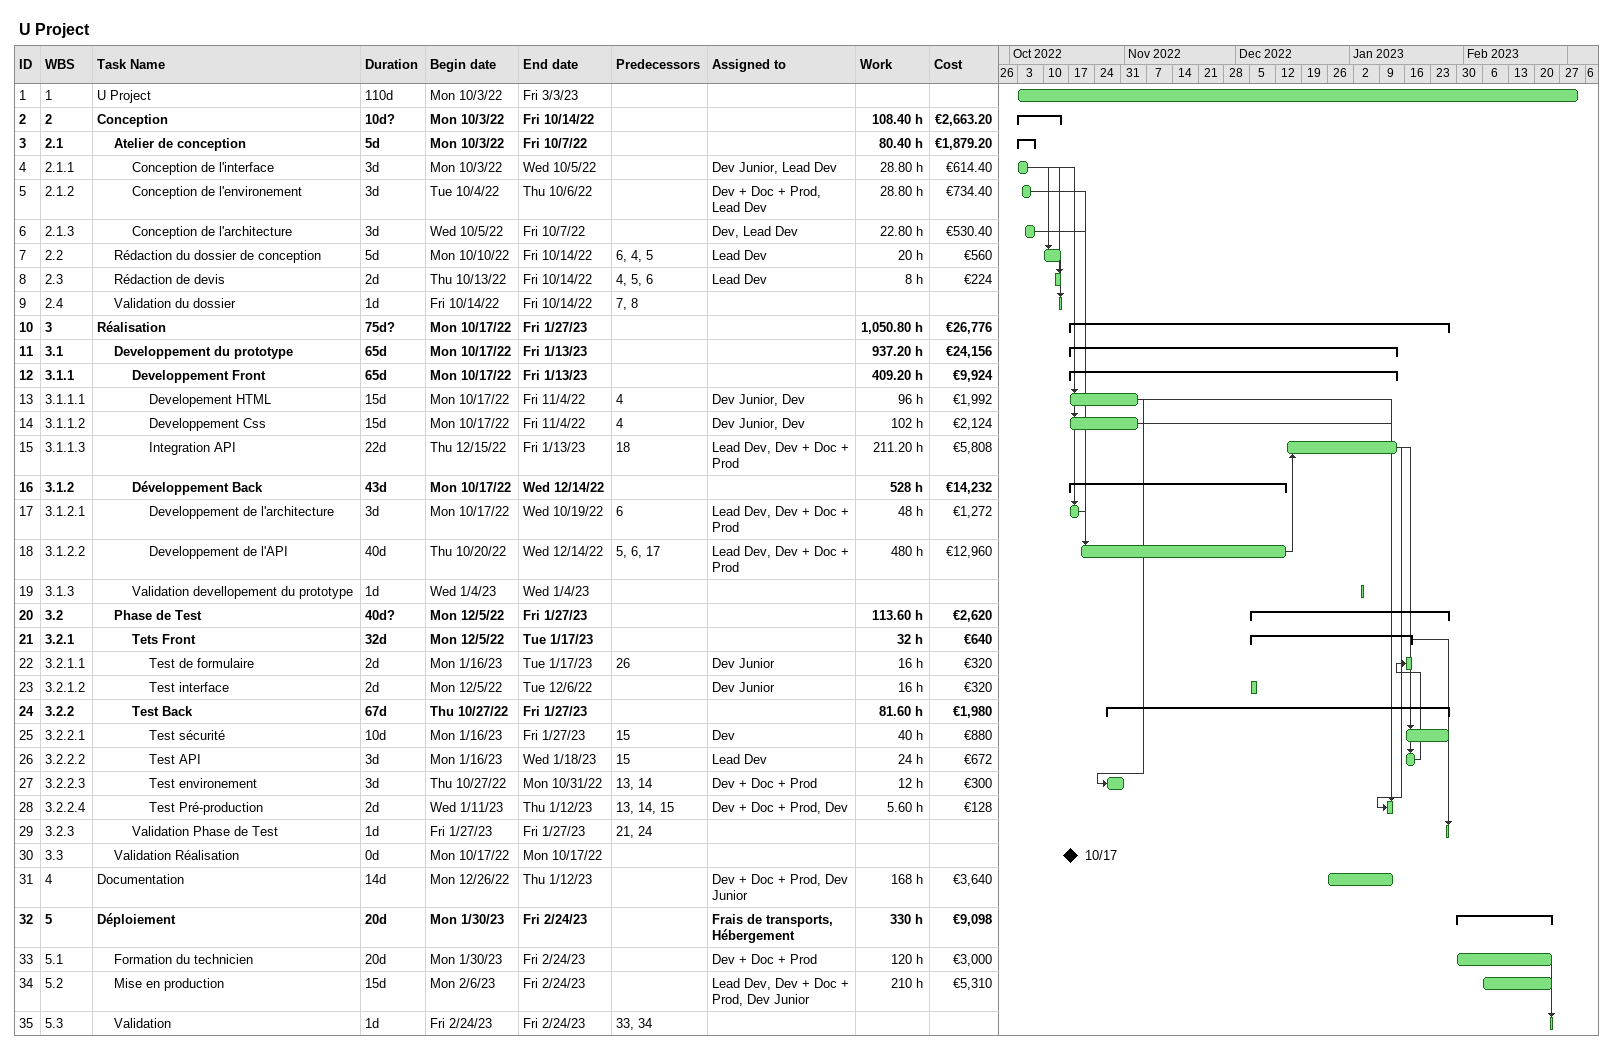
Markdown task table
U Project

| ID | WBS | Task | Duration | Start | Finish | Predecessors | Resources | Work (h) | Cost (€) |
|---|---|---|---|---|---|---|---|---|---|
| 1 | 1 | U Project | 110d | 2022-10-03 | 2023-03-03 |  |  |  |  |
| 2 | 2 | **Conception** | 10d? | 2022-10-03 | 2022-10-14 |  |  | 108.40 | 2663.20 |
| 3 | 2.1 | **Atelier de conception** | 5d | 2022-10-03 | 2022-10-07 |  |  | 80.40 | 1879.20 |
| 4 | 2.1.1 | Conception de l'interface | 3d | 2022-10-03 | 2022-10-05 |  | Dev Junior, Lead Dev | 28.80 | 614.40 |
| 5 | 2.1.2 | Conception de l'environement | 3d | 2022-10-04 | 2022-10-06 |  | Dev + Doc + Prod, Lead Dev | 28.80 | 734.40 |
| 6 | 2.1.3 | Conception de l'architecture | 3d | 2022-10-05 | 2022-10-07 |  | Dev, Lead Dev | 22.80 | 530.40 |
| 7 | 2.2 | Rédaction du dossier de conception | 5d | 2022-10-10 | 2022-10-14 | 6, 4, 5 | Lead Dev | 20 | 560 |
| 8 | 2.3 | Rédaction de devis | 2d | 2022-10-13 | 2022-10-14 | 4, 5, 6 | Lead Dev | 8 | 224 |
| 9 | 2.4 | Validation du dossier | 1d | 2022-10-14 | 2022-10-14 | 7, 8 |  |  |  |
| 10 | 3 | **Réalisation** | 75d? | 2022-10-17 | 2023-01-27 |  |  | 1050.80 | 26776 |
| 11 | 3.1 | **Developpement du prototype** | 65d | 2022-10-17 | 2023-01-13 |  |  | 937.20 | 24156 |
| 12 | 3.1.1 | **Developpement Front** | 65d | 2022-10-17 | 2023-01-13 |  |  | 409.20 | 9924 |
| 13 | 3.1.1.1 | Developement HTML | 15d | 2022-10-17 | 2022-11-04 | 4 | Dev Junior, Dev | 96 | 1992 |
| 14 | 3.1.1.2 | Developpement Css | 15d | 2022-10-17 | 2022-11-04 | 4 | Dev Junior, Dev | 102 | 2124 |
| 15 | 3.1.1.3 | Integration API | 22d | 2022-12-15 | 2023-01-13 | 18 | Lead Dev, Dev + Doc + Prod | 211.20 | 5808 |
| 16 | 3.1.2 | **Développement Back** | 43d | 2022-10-17 | 2022-12-14 |  |  | 528 | 14232 |
| 17 | 3.1.2.1 | Developpement de l'architecture | 3d | 2022-10-17 | 2022-10-19 | 6 | Lead Dev, Dev + Doc + Prod | 48 | 1272 |
| 18 | 3.1.2.2 | Developpement de l'API | 40d | 2022-10-20 | 2022-12-14 | 5, 6, 17 | Lead Dev, Dev + Doc + Prod | 480 | 12960 |
| 19 | 3.1.3 | Validation devellopement du prototype | 1d | 2023-01-04 | 2023-01-04 |  |  |  |  |
| 20 | 3.2 | **Phase de Test** | 40d? | 2022-12-05 | 2023-01-27 |  |  | 113.60 | 2620 |
| 21 | 3.2.1 | **Tets Front** | 32d | 2022-12-05 | 2023-01-17 |  |  | 32 | 640 |
| 22 | 3.2.1.1 | Test de formulaire | 2d | 2023-01-16 | 2023-01-17 | 26 | Dev Junior | 16 | 320 |
| 23 | 3.2.1.2 | Test interface | 2d | 2022-12-05 | 2022-12-06 |  | Dev Junior | 16 | 320 |
| 24 | 3.2.2 | **Test Back** | 67d | 2022-10-27 | 2023-01-27 |  |  | 81.60 | 1980 |
| 25 | 3.2.2.1 | Test sécurité | 10d | 2023-01-16 | 2023-01-27 | 15 | Dev | 40 | 880 |
| 26 | 3.2.2.2 | Test API | 3d | 2023-01-16 | 2023-01-18 | 15 | Lead Dev | 24 | 672 |
| 27 | 3.2.2.3 | Test environement | 3d | 2022-10-27 | 2022-10-31 | 13, 14 | Dev + Doc + Prod | 12 | 300 |
| 28 | 3.2.2.4 | Test Pré-production | 2d | 2023-01-11 | 2023-01-12 | 13, 14, 15 | Dev + Doc + Prod, Dev | 5.60 | 128 |
| 29 | 3.2.3 | Validation Phase de Test | 1d | 2023-01-27 | 2023-01-27 | 21, 24 |  |  |  |
| 30 | 3.3 | Validation Réalisation | 0d | 2022-10-17 | 2022-10-17 |  |  |  |  |
| 31 | 4 | Documentation | 14d | 2022-12-26 | 2023-01-12 |  | Dev + Doc + Prod, Dev Junior | 168 | 3640 |
| 32 | 5 | **Déploiement** | 20d | 2023-01-30 | 2023-02-24 |  | Frais de transports, Hébergement | 330 | 9098 |
| 33 | 5.1 | Formation du technicien | 20d | 2023-01-30 | 2023-02-24 |  | Dev + Doc + Prod | 120 | 3000 |
| 34 | 5.2 | Mise en production | 15d | 2023-02-06 | 2023-02-24 |  | Lead Dev, Dev + Doc + Prod, Dev Junior | 210 | 5310 |
| 35 | 5.3 | Validation | 1d | 2023-02-24 | 2023-02-24 | 33, 34 |  |  |  |
